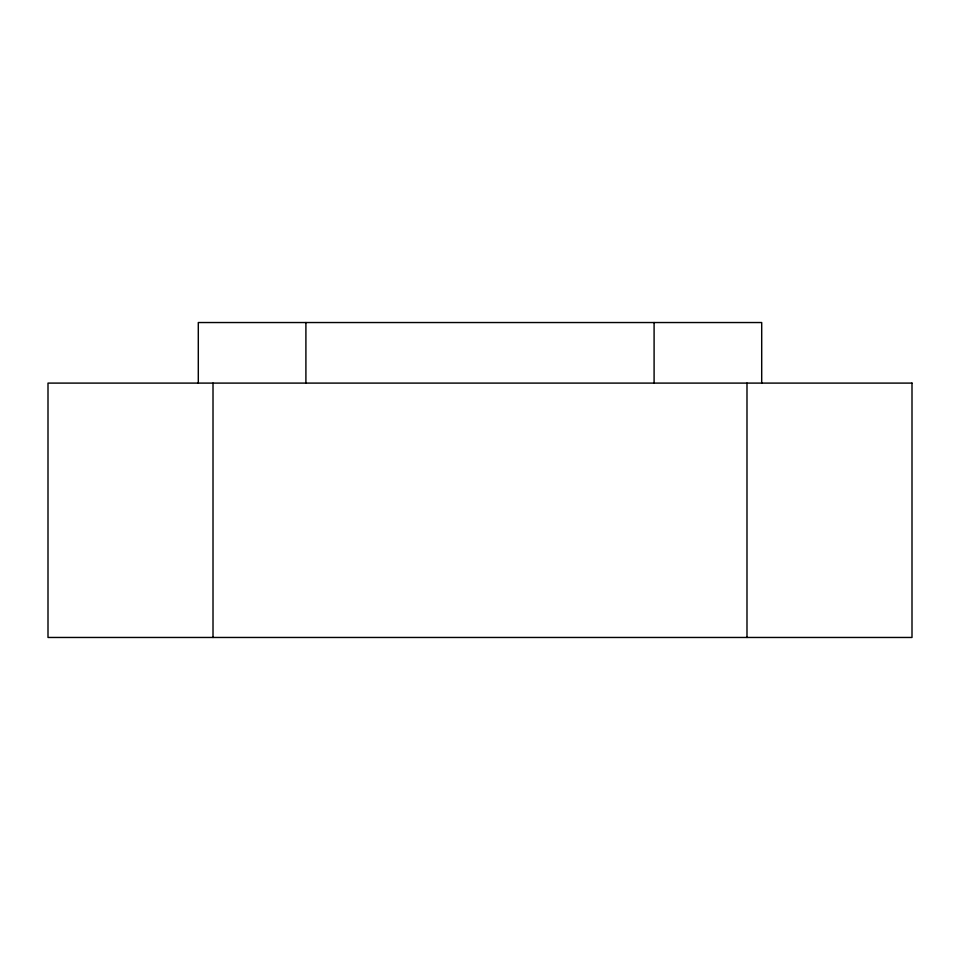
<?xml version="1.0" encoding="UTF-8"?>
<svg xmlns="http://www.w3.org/2000/svg" width="960" height="960" viewBox="0 0 960 960"><rect width="100%" height="100%" fill="white"/><g stroke="black" fill="none" stroke-linecap="round" stroke-linejoin="round"><path stroke-width="1.44" d="M761.7 383.1L761.7 322.536L198.3 322.536L198.3 383.1M746.988 383.1L746.988 637.464M654.096 322.536L654.096 383.1M305.904 322.536L305.904 383.1M213.012 383.1L213.012 637.464M912 383.1L48 383.1L48 637.464L912 637.464L912 383.1"/></g></svg>
